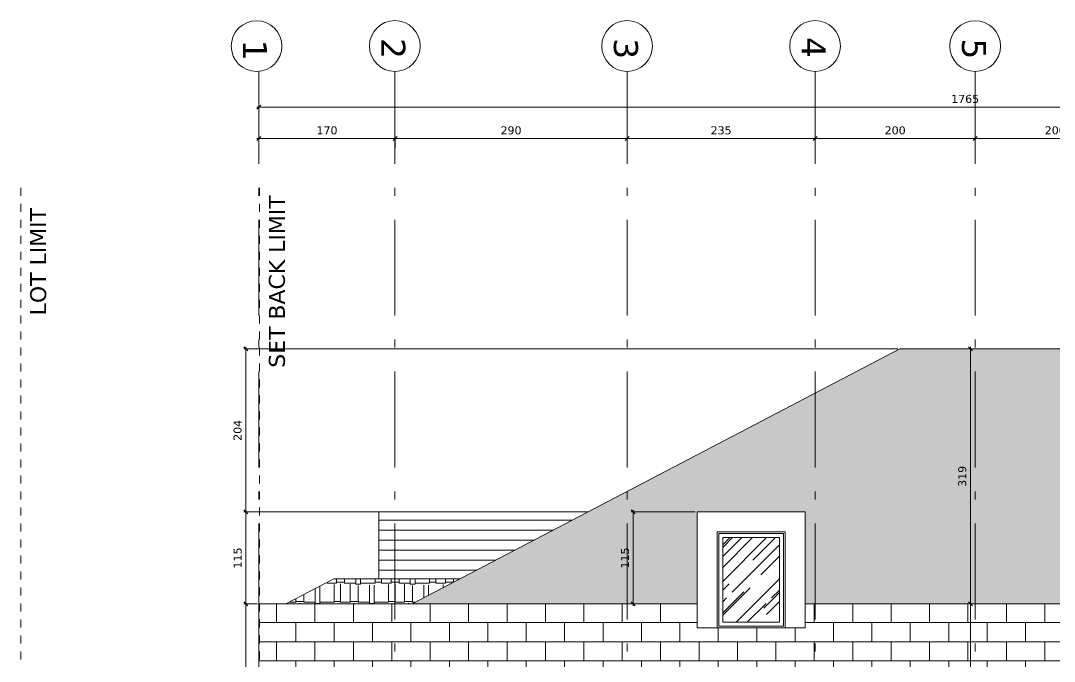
# Model space of a CAD drawing. Header units: inches. Extents: x -48 to 777, y -156 to 510.
# Drawn here: x 268.85 to 281.77, y 12.23 to 20.25 of the extents above; entities that cross this region are included whole.
import ezdxf

# ---------------------------------------------------------------- set-up
doc = ezdxf.new("R2010")
doc.units = ezdxf.units.IN
doc.header["$MEASUREMENT"] = 0
doc.linetypes.add('ACAD_ISO10W100', pattern=[18, 12, -3, 0, -3])
doc.linetypes.add('HIDDEN', pattern=[0.375, 0.25, -0.125])
doc.layers.get('Defpoints').update_dxf_attribs({"lineweight": 5})
for name, color, linetype, lineweight in [('A-ANNOTATION', 34, 'Continuous', 5), ('A-AXIS ST', 251, 'ACAD_ISO10W100', 5), ('A-DIM', 9, 'Continuous', 5), ('A-HIDDEN', 254, 'HIDDEN', 5), ('A-TEXT', 50, 'Continuous', 15), ('A-WINDOWS', 4, 'Continuous', 20), ('D-STONE', 52, 'Continuous', 20), ('D-WOOD', 32, 'Continuous', 20), ('H-GLASS', 111, 'Continuous', 5), ('H-WOOD', 26, 'Continuous', 5)]:
    doc.layers.add(name, color=color, linetype=linetype, lineweight=lineweight)
doc.layers.add('H-STONE', color=7, linetype='Continuous', lineweight=5, true_color=0xc8bd6a)
doc.layers.add('HH-DARK GREY', color=7, linetype='Continuous', lineweight=5, true_color=0x404040)
doc.styles.add('ROMAND', font='verdana.ttf')
doc.dimstyles.new('M-1.50', dxfattribs={"dimtxt": 0.1, "dimasz": 0.05, "dimexe": 0.025, "dimexo": 0.025, "dimgap": 0.05, "dimtad": 1, "dimlfac": 100, "dimrnd": 0.5, "dimzin": 9, "dimdsep": 46, "dimtxsty": 'ROMAND', "dimblk": 'OBLIQUE', "dimcen": 1, "dimdle": 0.025, "dimclrd": 256, "dimclre": 256, "dimclrt": 2, "dimadec": 0, "dimazin": 0, "dimtfac": 0.666667, "dimtmove": 2, "dimatfit": 3, "dimfxl": 0.04, "dimtolj": 1, "dimtzin": 5, "dimlwd": -1, "dimlwe": -1, "dimarcsym": 0})
pattern_1 = [(0, (0, 96.73333), (0.51, 0.24), [0.12, -0.1, 0.14, -0.06, 0.18, -0.08]), (0, (0.12, 96.74333), (0.51, 0.24), [0.1, -0.38, 0.08, -0.12]), (0, (0.36, 96.71833), (0.51, 0.24), [0.06, -0.62]), (90, (0, 96.73333), (-0.17, 0.24), [0.23, -0.73]), (90, (0.12, 96.73333), (-0.17, 0.24), [0.225, -0.735]), (90, (0.22, 96.73333), (-0.17, 0.24), [0.21, -0.75]), (90, (0.36, 96.71833), (-0.17, 0.24), [0.23, -0.73]), (90, (0.42, 96.71833), (-0.17, 0.24), [0.23, -0.73]), (90, (0.6, 96.73333), (-0.17, 0.24), [0.22, -0.74])]

# ---------------------------------------------------------------- blocks, each defined once
blk = doc.blocks.new('_Oblique')
at = {"color": 0, "linetype": 'ByBlock', "lineweight": -2}
blk.add_line((-0.5, -0.5), (0.5, 0.5), dxfattribs=at)
blk = doc.blocks.new('*D642')
at = {"layer": 'A-DIM', "transparency": 16777216}
for p, q in [((271.811, 12.953), (271.64, 12.953)), ((271.665, 10.978), (271.665, 12.978)), ((271.805, 11.003), (271.64, 11.003))]:
    blk.add_line(p, q, dxfattribs=at)
at = {"layer": 'Defpoints', "color": 0, "transparency": 16777216}
for p in [(271.665, 12.953), (271.836, 12.953), (271.83, 11.003)]:
    blk.add_point(p, dxfattribs=at)
at = {"layer": 'A-DIM', "transparency": 16777216, "xscale": 0.05, "yscale": 0.05, "zscale": 0.05}
for p, rotation in [((271.665, 12.953), 90), ((271.665, 11.003), 270)]:
    blk.add_blockref('_Oblique', p, dxfattribs=dict(at, rotation=rotation))
at = {"layer": 'A-DIM', "color": 2, "transparency": 16777216, "insert": (271.563, 11.978), "char_height": 0.1, "attachment_point": 5, "rotation": 90, "style": 'ROMAND'}
blk.add_mtext('\\A1;195', dxfattribs=at)
blk = doc.blocks.new('*D643')
at = {"layer": 'A-DIM', "transparency": 16777216}
for p, q in [((273.13, 14.103), (271.64, 14.103)), ((271.665, 12.928), (271.665, 14.128)), ((271.811, 12.953), (271.64, 12.953))]:
    blk.add_line(p, q, dxfattribs=at)
at = {"layer": 'Defpoints', "color": 0, "transparency": 16777216}
for p in [(271.665, 14.103), (273.155, 14.103), (271.836, 12.953)]:
    blk.add_point(p, dxfattribs=at)
at = {"layer": 'A-DIM', "transparency": 16777216, "xscale": 0.05, "yscale": 0.05, "zscale": 0.05}
for p, rotation in [((271.665, 14.103), 90), ((271.665, 12.953), 270)]:
    blk.add_blockref('_Oblique', p, dxfattribs=dict(at, rotation=rotation))
at = {"layer": 'A-DIM', "color": 2, "transparency": 16777216, "insert": (271.564, 13.528), "char_height": 0.1, "attachment_point": 5, "rotation": 90, "style": 'ROMAND'}
blk.add_mtext('\\A1;115', dxfattribs=at)
blk = doc.blocks.new('*D644')
at = {"layer": 'A-DIM', "transparency": 16777216}
for p, q in [((271.665, 14.078), (271.665, 16.168)), ((279.813, 16.143), (271.64, 16.143)), ((274.981, 14.103), (271.64, 14.103))]:
    blk.add_line(p, q, dxfattribs=at)
at = {"layer": 'Defpoints', "color": 0, "transparency": 16777216}
for p in [(271.665, 16.143), (279.838, 16.143), (275.006, 14.103)]:
    blk.add_point(p, dxfattribs=at)
at = {"layer": 'A-DIM', "transparency": 16777216, "xscale": 0.05, "yscale": 0.05, "zscale": 0.05}
for p, rotation in [((271.665, 16.143), 90), ((271.665, 14.103), 270)]:
    blk.add_blockref('_Oblique', p, dxfattribs=dict(at, rotation=rotation))
at = {"layer": 'A-DIM', "color": 2, "transparency": 16777216, "insert": (271.563, 15.123), "char_height": 0.1, "attachment_point": 5, "rotation": 90, "style": 'ROMAND'}
blk.add_mtext('\\A1;204', dxfattribs=at)
blk = doc.blocks.new('*D645')
at = {"layer": 'A-DIM', "transparency": 16777216}
for p, q in [((280.721, 16.168), (280.721, 12.928)), ((281.19, 16.143), (280.696, 16.143)), ((281.2, 12.953), (280.696, 12.953))]:
    blk.add_line(p, q, dxfattribs=at)
at = {"layer": 'Defpoints', "color": 0, "transparency": 16777216}
for p in [(281.215, 16.143), (280.721, 12.953), (281.225, 12.953)]:
    blk.add_point(p, dxfattribs=at)
at = {"layer": 'A-DIM', "transparency": 16777216, "xscale": 0.05, "yscale": 0.05, "zscale": 0.05}
for p, rotation in [((280.721, 16.143), 90), ((280.721, 12.953), 270)]:
    blk.add_blockref('_Oblique', p, dxfattribs=dict(at, rotation=rotation))
at = {"layer": 'A-DIM', "color": 2, "transparency": 16777216, "insert": (280.619, 14.548), "char_height": 0.1, "attachment_point": 5, "rotation": 90, "style": 'ROMAND'}
blk.add_mtext('\\A1;319', dxfattribs=at)
blk = doc.blocks.new('*D646')
at = {"layer": 'A-DIM', "transparency": 16777216}
for p, q in [((281.2, 12.953), (280.696, 12.953)), ((280.721, 12.978), (280.721, 10.978)), ((281.061, 11.003), (280.696, 11.003))]:
    blk.add_line(p, q, dxfattribs=at)
at = {"layer": 'Defpoints', "color": 0, "transparency": 16777216}
for p in [(281.225, 12.953), (280.721, 11.003), (281.086, 11.003)]:
    blk.add_point(p, dxfattribs=at)
at = {"layer": 'A-DIM', "transparency": 16777216, "xscale": 0.05, "yscale": 0.05, "zscale": 0.05}
for p, rotation in [((280.721, 12.953), 90), ((280.721, 11.003), 270)]:
    blk.add_blockref('_Oblique', p, dxfattribs=dict(at, rotation=rotation))
at = {"layer": 'A-DIM', "color": 2, "transparency": 16777216, "insert": (280.619, 11.978), "char_height": 0.1, "attachment_point": 5, "rotation": 90, "style": 'ROMAND'}
blk.add_mtext('\\A1;195', dxfattribs=at)
blk = doc.blocks.new('*D655')
at = {"layer": 'A-DIM', "transparency": 16777216}
for p, q in [((277.28, 14.103), (276.481, 14.103)), ((276.506, 12.928), (276.506, 14.128)), ((277.28, 12.953), (276.481, 12.953))]:
    blk.add_line(p, q, dxfattribs=at)
at = {"layer": 'Defpoints', "color": 0, "transparency": 16777216}
for p in [(276.506, 14.103), (277.305, 14.103), (277.305, 12.953)]:
    blk.add_point(p, dxfattribs=at)
at = {"layer": 'A-DIM', "transparency": 16777216, "xscale": 0.05, "yscale": 0.05, "zscale": 0.05}
for p, rotation in [((276.506, 14.103), 90), ((276.506, 12.953), 270)]:
    blk.add_blockref('_Oblique', p, dxfattribs=dict(at, rotation=rotation))
at = {"layer": 'A-DIM', "color": 2, "transparency": 16777216, "insert": (276.405, 13.528), "char_height": 0.1, "attachment_point": 5, "rotation": 90, "style": 'ROMAND'}
blk.add_mtext('\\A1;115', dxfattribs=at)
blk = doc.blocks.new('*D816')
at = {"layer": 'A-DIM', "transparency": 16777216}
for p, q in [((282.805, 18.772), (280.755, 18.772)), ((280.78, 18.632), (280.78, 18.797)), ((282.78, 18.566), (282.78, 18.797))]:
    blk.add_line(p, q, dxfattribs=at)
at = {"layer": 'Defpoints', "color": 0, "transparency": 16777216}
for p in [(280.78, 18.772), (280.78, 18.607), (282.78, 18.541)]:
    blk.add_point(p, dxfattribs=at)
at = {"layer": 'A-DIM', "transparency": 16777216, "xscale": 0.05, "yscale": 0.05, "zscale": 0.05, "rotation": 180}
blk.add_blockref('_Oblique', (280.78, 18.772), dxfattribs=at)
at = {"layer": 'A-DIM', "transparency": 16777216, "xscale": 0.05, "yscale": 0.05, "zscale": 0.05}
blk.add_blockref('_Oblique', (282.78, 18.772), dxfattribs=at)
at = {"layer": 'A-DIM', "color": 2, "transparency": 16777216, "insert": (281.78, 18.874), "char_height": 0.1, "attachment_point": 5, "style": 'ROMAND'}
blk.add_mtext('\\A1;200', dxfattribs=at)
blk = doc.blocks.new('*D817')
at = {"layer": 'A-DIM', "transparency": 16777216}
for p, q in [((280.805, 18.772), (278.755, 18.772)), ((278.78, 18.632), (278.78, 18.797)), ((280.78, 18.632), (280.78, 18.797))]:
    blk.add_line(p, q, dxfattribs=at)
at = {"layer": 'Defpoints', "color": 0, "transparency": 16777216}
for p in [(278.78, 18.772), (278.78, 18.607), (280.78, 18.607)]:
    blk.add_point(p, dxfattribs=at)
at = {"layer": 'A-DIM', "transparency": 16777216, "xscale": 0.05, "yscale": 0.05, "zscale": 0.05, "rotation": 180}
blk.add_blockref('_Oblique', (278.78, 18.772), dxfattribs=at)
at = {"layer": 'A-DIM', "transparency": 16777216, "xscale": 0.05, "yscale": 0.05, "zscale": 0.05}
blk.add_blockref('_Oblique', (280.78, 18.772), dxfattribs=at)
at = {"layer": 'A-DIM', "color": 2, "transparency": 16777216, "insert": (279.78, 18.874), "char_height": 0.1, "attachment_point": 5, "style": 'ROMAND'}
blk.add_mtext('\\A1;200', dxfattribs=at)
blk = doc.blocks.new('*D818')
at = {"layer": 'A-DIM', "transparency": 16777216}
for p, q in [((278.805, 18.772), (276.405, 18.772)), ((276.43, 18.632), (276.43, 18.797)), ((278.78, 18.632), (278.78, 18.797))]:
    blk.add_line(p, q, dxfattribs=at)
at = {"layer": 'Defpoints', "color": 0, "transparency": 16777216}
for p in [(276.43, 18.772), (276.43, 18.607), (278.78, 18.607)]:
    blk.add_point(p, dxfattribs=at)
at = {"layer": 'A-DIM', "transparency": 16777216, "xscale": 0.05, "yscale": 0.05, "zscale": 0.05, "rotation": 180}
blk.add_blockref('_Oblique', (276.43, 18.772), dxfattribs=at)
at = {"layer": 'A-DIM', "transparency": 16777216, "xscale": 0.05, "yscale": 0.05, "zscale": 0.05}
blk.add_blockref('_Oblique', (278.78, 18.772), dxfattribs=at)
at = {"layer": 'A-DIM', "color": 2, "transparency": 16777216, "insert": (277.605, 18.874), "char_height": 0.1, "attachment_point": 5, "style": 'ROMAND'}
blk.add_mtext('\\A1;235', dxfattribs=at)
blk = doc.blocks.new('*D819')
at = {"layer": 'A-DIM', "transparency": 16777216}
for p, q in [((276.455, 18.772), (273.505, 18.772)), ((273.53, 18.65), (273.53, 18.797)), ((276.43, 18.632), (276.43, 18.797))]:
    blk.add_line(p, q, dxfattribs=at)
at = {"layer": 'Defpoints', "color": 0, "transparency": 16777216}
for p in [(273.53, 18.772), (273.53, 18.625), (276.43, 18.607)]:
    blk.add_point(p, dxfattribs=at)
at = {"layer": 'A-DIM', "transparency": 16777216, "xscale": 0.05, "yscale": 0.05, "zscale": 0.05, "rotation": 180}
blk.add_blockref('_Oblique', (273.53, 18.772), dxfattribs=at)
at = {"layer": 'A-DIM', "transparency": 16777216, "xscale": 0.05, "yscale": 0.05, "zscale": 0.05}
blk.add_blockref('_Oblique', (276.43, 18.772), dxfattribs=at)
at = {"layer": 'A-DIM', "color": 2, "transparency": 16777216, "insert": (274.98, 18.874), "char_height": 0.1, "attachment_point": 5, "style": 'ROMAND'}
blk.add_mtext('\\A1;290', dxfattribs=at)
blk = doc.blocks.new('*D820')
at = {"layer": 'A-DIM', "transparency": 16777216}
for p, q in [((273.555, 18.772), (271.805, 18.772)), ((271.83, 18.603), (271.83, 18.797)), ((273.53, 18.65), (273.53, 18.797))]:
    blk.add_line(p, q, dxfattribs=at)
at = {"layer": 'Defpoints', "color": 0, "transparency": 16777216}
for p in [(271.83, 18.772), (273.53, 18.625), (271.83, 18.578)]:
    blk.add_point(p, dxfattribs=at)
at = {"layer": 'A-DIM', "transparency": 16777216, "xscale": 0.05, "yscale": 0.05, "zscale": 0.05, "rotation": 180}
blk.add_blockref('_Oblique', (271.83, 18.772), dxfattribs=at)
at = {"layer": 'A-DIM', "transparency": 16777216, "xscale": 0.05, "yscale": 0.05, "zscale": 0.05}
blk.add_blockref('_Oblique', (273.53, 18.772), dxfattribs=at)
at = {"layer": 'A-DIM', "color": 2, "transparency": 16777216, "insert": (272.68, 18.874), "char_height": 0.1, "attachment_point": 5, "style": 'ROMAND'}
blk.add_mtext('\\A1;170', dxfattribs=at)
blk = doc.blocks.new('*D821')
at = {"layer": 'A-DIM', "transparency": 16777216}
for p, q in [((271.805, 19.165), (289.505, 19.165)), ((271.83, 18.603), (271.83, 19.19)), ((289.48, 18.434), (289.48, 19.19))]:
    blk.add_line(p, q, dxfattribs=at)
at = {"layer": 'Defpoints', "color": 0, "transparency": 16777216}
for p in [(289.48, 19.165), (271.83, 18.578), (289.48, 18.409)]:
    blk.add_point(p, dxfattribs=at)
at = {"layer": 'A-DIM', "transparency": 16777216, "xscale": 0.05, "yscale": 0.05, "zscale": 0.05, "rotation": 180}
blk.add_blockref('_Oblique', (271.83, 19.165), dxfattribs=at)
at = {"layer": 'A-DIM', "transparency": 16777216, "xscale": 0.05, "yscale": 0.05, "zscale": 0.05}
blk.add_blockref('_Oblique', (289.48, 19.165), dxfattribs=at)
at = {"layer": 'A-DIM', "color": 2, "transparency": 16777216, "insert": (280.655, 19.267), "char_height": 0.1, "attachment_point": 5, "style": 'ROMAND'}
blk.add_mtext('\\A1;1765', dxfattribs=at)

msp = doc.modelspace()

# ---------------------------------------------------------------- hatches: boundary and pattern name
at = {"layer": 'H-GLASS'}
h = msp.add_hatch(dxfattribs=at)
h.set_pattern_fill('AR-RROOF', color=256, scale=0.3, angle=45)
h.set_pattern_definition([(45, (-0.3508, 0), (0.25455844, 0.6788225), [4.5, -0.6, 1.5, -0.3]), (45, (-0.17472, 0.3882), (-0.49426764, 0.07000357), [0.9, -0.099, 1.8, -0.225]), (45, (-0.42504, 0.28638), (0.96095812, 1.24521504), [2.4, -0.42, 1.2, -0.3])])
h.paths.add_polyline_path([(278.33469, 13.78252), (277.62468, 13.78252), (277.62468, 12.72252), (278.33469, 12.72252)])
at = {"layer": 'H-STONE'}
h = msp.add_hatch(dxfattribs=at)
h.set_pattern_fill('AR-B816', color=256, scale=0.03)
h.set_pattern_definition([(0, (-0.3508, 0), (0, 0.24), []), (90, (-0.3508, 0), (-0.24, 0.24), [0.24, -0.24])])
h.paths.add_polyline_path([(289.17975, 11.00252), (289.17975, 5.4018), (289.52968, 5.42162), (289.52968, 12.95252), (284.25469, 12.95252), (284.25469, 12.65252), (282.90468, 12.65252), (282.90468, 12.95252), (278.65469, 12.95252), (278.65469, 12.65252), (277.30468, 12.65252), (277.30468, 12.95252), (271.83572, 12.95252), (271.83572, 11.00252)])
at = {"layer": 'H-WOOD'}
h = msp.add_hatch(dxfattribs=at)
h.set_pattern_fill('ANSI31', color=256, angle=135)
h.set_pattern_definition([(180, (79.527, -5e-13), (-3e-17, -0.125), [])])
h.paths.add_polyline_path([(273.32968, 13.2657), (274.3415, 13.2657), (275.94015, 14.10252), (273.32968, 14.10252)])
at = {"layer": 'HH-DARK GREY'}
h = msp.add_hatch(dxfattribs=at)
h.set_pattern_fill('AR-RSHKE', color=256, scale=0.02)
h.set_pattern_definition(pattern_1)
h.paths.add_polyline_path([(278.65469, 14.10252), (278.65469, 12.95252), (282.90468, 12.95252), (282.90468, 14.10252), (284.25469, 14.10252), (284.25469, 12.95252), (288.10279, 12.95252), (282.008, 16.14281), (279.83796, 16.14281), (273.74318, 12.95252), (277.30468, 12.95252), (277.30468, 14.10252)])
h = msp.add_hatch(dxfattribs=at)
h.set_pattern_fill('AR-RSHKE', color=256, scale=0.02)
h.set_pattern_definition(pattern_1)
h.paths.add_polyline_path([(274.3415, 13.2657), (272.76366, 13.2657), (272.16534, 12.95252), (273.74318, 12.95252)])

# ---------------------------------------------------------------- linework, layer by layer
at = {"layer": 'A-ANNOTATION'}
for centre in [(271.79978, 19.92767), (273.528, 19.92908), (276.42968, 19.92908), (278.77968, 19.92908), (280.77968, 19.92767)]:
    msp.add_circle(centre, 0.31723, dxfattribs=at)
at = {"layer": 'A-AXIS ST', "ltscale": 0.1}
for p, q in [((271.82968, -6.24262), (271.82968, 19.61185)), ((273.52968, -6.24262), (273.52968, 19.61185)), ((276.42968, -6.24262), (276.42968, 19.61185)), ((278.77968, -6.24262), (278.77968, 19.61185)), ((280.77968, -6.24262), (280.77968, 19.61185))]:
    msp.add_line(p, q, dxfattribs=at)
at = {"layer": 'A-HIDDEN', "ltscale": 0.4}
for p, q in [((268.852, 18.15725), (268.852, -6.77526)), ((271.83572, 18.15725), (271.83572, -6.77526))]:
    msp.add_line(p, q, dxfattribs=at)
at = {"layer": 'A-WINDOWS'}
for points in [[(278.38469, 13.83252), (278.38469, 12.67252), (277.57468, 12.67252), (277.57468, 13.83252), (278.38469, 13.83252)], [(278.33469, 13.78252), (278.33469, 12.72252), (277.62468, 12.72252), (277.62468, 13.78252), (278.33469, 13.78252)]]:
    msp.add_lwpolyline(points, dxfattribs=at)
at = {"layer": 'D-STONE'}
for p, q in [((273.74318, 12.95252), (279.83796, 16.14281)), ((282.008, 16.14281), (279.83796, 16.14281)), ((272.16534, 12.95252), (272.76366, 13.2657)), ((274.3415, 13.2657), (272.76366, 13.2657))]:
    msp.add_line(p, q, dxfattribs=at)
for points in [[(289.17975, 5.3925), (289.17975, 11.00252), (271.82968, 11.00252), (271.82968, 12.95252), (277.30468, 12.95252)], [(278.65469, 12.95252), (282.90468, 12.95252)]]:
    msp.add_lwpolyline(points, dxfattribs=at)
at = {"layer": 'D-WOOD'}
for p, q in [((277.30468, 14.10252), (278.65469, 14.10252)), ((277.55468, 12.65252), (277.55468, 13.85252)), ((277.55468, 13.85252), (278.40469, 13.85252)), ((278.40469, 13.85252), (278.40469, 12.65252)), ((277.55468, 12.65252), (278.40469, 12.65252))]:
    msp.add_line(p, q, dxfattribs=at)
for points in [[(273.32968, 13.2657), (273.32968, 14.10252), (275.94015, 14.10252)], [(278.65469, 14.10252), (278.65469, 12.65252), (277.30468, 12.65252), (277.30468, 14.10252)]]:
    msp.add_lwpolyline(points, dxfattribs=at)

# ---------------------------------------------------------------- texts
at = {"layer": 'A-ANNOTATION', "char_height": 0.3, "width": 5.0170833, "attachment_point": 7, "rotation": 270, "style": 'ROMAND'}
for s, insert in [('\\pi2.4273;1', (271.62984, 22.43499)), ('\\pi2.407;2', (273.35806, 22.4364)), ('\\pi2.4097;3', (276.25974, 22.43641)), ('\\pi2.3951;4', (278.61125, 22.43641)), ('\\pi2.4108;5', (280.60974, 22.43499))]:
    msp.add_mtext(s, dxfattribs=dict(at, insert=insert))
at = {"layer": 'A-TEXT', "char_height": 0.2, "width": 3.1472551, "attachment_point": 1, "rotation": 90, "style": 'ROMAND'}
for s, insert in [('SET BACK LIMIT', (271.95362, 15.90626)), ('LOT LIMIT', (268.96991, 16.56127))]:
    msp.add_mtext(s, dxfattribs=dict(at, insert=insert))

# ---------------------------------------------------------------- dimensions: what is measured, and where the dimension line sits
at = {"layer": 'A-DIM'}
for base, p1, p2, angle, picture, middle in [((289.47968, 19.16483), (271.82968, 18.57834), (289.47968, 18.40932), 180, '*D821', (280.65468, 19.26681)), ((271.82968, 18.7719), (273.52968, 18.62538), (271.82968, 18.57834), 180, '*D820', (272.67968, 18.87394)), ((273.52968, 18.7719), (276.42968, 18.60741), (273.52968, 18.62538), 180, '*D819', (274.97968, 18.87398)), ((276.42968, 18.7719), (278.77968, 18.60741), (276.42968, 18.60741), 180, '*D818', (277.60468, 18.87398)), ((278.77968, 18.7719), (280.77968, 18.60737), (278.77968, 18.60741), 180, '*D817', (279.77968, 18.87398)), ((280.77968, 18.7719), (282.77968, 18.54116), (280.77968, 18.60737), 180, '*D816', (281.77968, 18.87398)), ((271.66533, 16.14281), (275.00555, 14.10252), (279.83796, 16.14281), 90, '*D644', (271.56325, 15.12267)), ((280.7209, 12.95252), (281.21467, 16.14281), (281.22507, 12.95252), 90, '*D645', (280.61881, 14.54767)), ((271.66533, 14.10252), (271.83572, 12.95252), (273.15459, 14.10252), 90, '*D643', (271.56412, 13.52752)), ((276.50635, 14.10252), (277.30468, 12.95252), (277.30468, 14.10252), 90, '*D655', (276.40514, 13.52752)), ((271.66533, 12.95252), (271.82968, 11.00252), (271.83572, 12.95252), 90, '*D642', (271.56328, 11.97752)), ((280.7209, 11.00252), (281.22507, 12.95252), (281.08642, 11.00252), 90, '*D646', (280.61885, 11.97752))]:
    dim = msp.add_linear_dim(base=base, p1=p1, p2=p2, angle=angle, dimstyle='M-1.50', dxfattribs=at)
    dim.commit()
    dim.dimension.update_dxf_attribs({"geometry": picture, "text_midpoint": middle})

doc.saveas('drawing.dxf')
